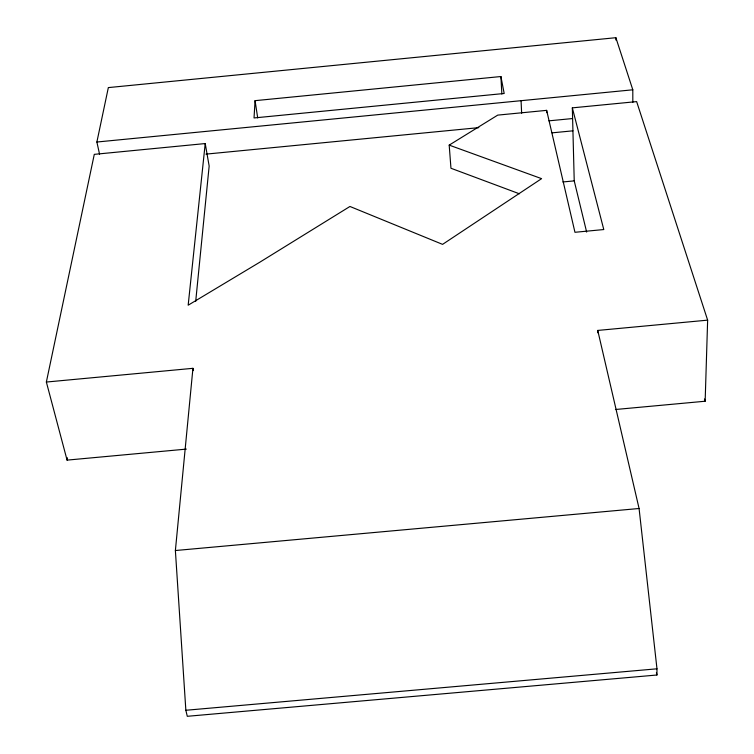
<?xml version="1.0" encoding="UTF-8"?>
<svg xmlns="http://www.w3.org/2000/svg" width="754" height="754" viewBox="0 0 754 754"><rect width="100%" height="100%" fill="white"/><g stroke="black" fill="none" stroke-linecap="round" stroke-linejoin="round"><path stroke-width="1.13" d="M186.342 449.111L67.078 460.119L46.362 382.042L192.939 368.32L175.38 550.533L185.852 710.268L187.284 716.3L656.923 675.009L656.979 668.807L639.081 508.498L597.743 330.431L707.638 320.148L705.15 401.232L615.443 409.507M255.069 100.659L254.032 117.944L504.181 93.487L500.91 76.531L255.069 100.659L257.698 117.926M195.691 301.468L209.16 166.069L205.22 143.562L94.288 154.353L46.362 382.042M205.22 143.562L188.17 305.2L259.621 262.317L349.95 206.473L442.579 244.371L541.598 178.651L449.196 145.117L450.958 168.255L519.365 193.778M67.078 460.119L67.502 457.81M99.566 154.25L96.88 142.025L108.34 87.596L615.867 37.7L632.804 89.801L632.823 102.393M449.196 145.117L497.734 115.117L546.65 110.357L574.953 232.289L603.784 229.546L572.333 107.86L636.64 101.611L707.638 320.148M96.88 142.025L632.804 89.801M205.965 154.127L478.79 127.643M548.921 120.838L572.239 118.576M552.107 132.845L572.927 130.828M562.889 181.959L574.228 180.875L586.65 232.081M175.38 550.533L639.081 508.498M185.852 710.268L656.979 668.807M704.462 398.979L705.15 401.232M656.414 672.719L656.923 675.009M192.939 368.32L193.392 370.6M500.91 76.531L501.853 94.033M521.061 100.687L521.645 113.204M546.65 110.357L546.735 112.657M572.333 107.86L574.228 180.875M597.743 330.431L597.781 332.768M615.867 37.7L615.895 40.047"/></g></svg>
